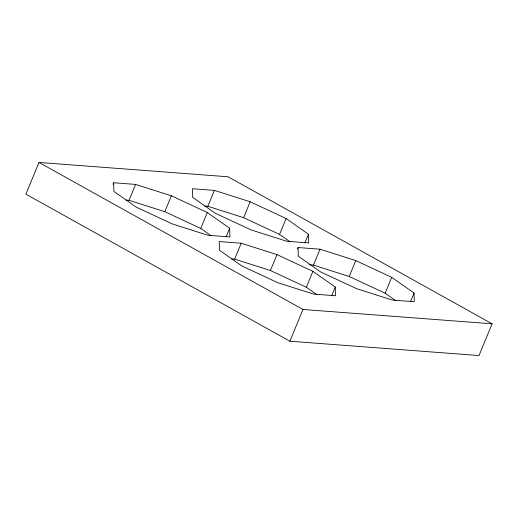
<?xml version="1.0" encoding="UTF-8"?>
<svg xmlns="http://www.w3.org/2000/svg" width="518" height="518" viewBox="0 0 518 518"><rect width="100%" height="100%" fill="white"/><g stroke="black" fill="none" stroke-linecap="round" stroke-linejoin="round"><path stroke-width="0.78" d="M38.986 162.445L25.9 194.185L289.892 341.213L479.014 355.555L492.1 323.815L228.108 176.787L38.986 162.445L302.978 309.466L492.1 323.815M113.053 184.194L113.649 182.75L135.606 184.414L171.374 195.791L207.297 212.535L229.662 228.257L229.914 236.94L207.958 235.276L172.19 223.893L136.26 207.148L113.902 191.433L113.649 182.75M125.913 200.077L129.047 200.317L135.606 184.414M129.047 200.317L164.821 211.694L171.374 195.791M204.714 206.054L207.847 206.293L214.407 190.391L250.175 201.774L286.104 218.518L308.463 234.233L308.715 242.916L286.758 241.252L250.99 229.875L215.061 213.125L192.702 197.41L192.45 188.727L214.407 190.391M211.266 235.832L200.744 228.438L207.297 212.535M226.088 236.927L229.662 228.257M207.847 206.293L243.622 217.67L250.175 201.774M231.514 258.89L234.648 259.123L241.2 243.227L276.975 254.603L312.898 271.348L335.256 287.063L335.509 295.752L313.558 294.082L277.784 282.705L241.861 265.961L219.502 250.246L219.25 241.563L241.2 243.227M290.067 241.809L279.545 234.414L286.104 218.518M234.648 259.123L270.415 270.506L276.975 254.603M297.455 248.983L298.051 247.539L320.001 249.203L355.775 260.58L391.699 277.324L414.057 293.046L414.309 301.729L392.359 300.064L356.585 288.681L320.661 271.937L298.303 256.222L298.051 247.539M304.888 242.903L308.463 234.233M309.531 264.808L313.448 265.106L320.001 249.203M316.867 294.645L306.345 287.25L312.898 271.348M289.892 341.213L302.978 309.466M331.682 295.739L335.256 287.063M313.448 265.106L349.216 276.482L355.775 260.58M395.668 300.621L385.146 293.227L391.699 277.324M410.483 301.716L414.057 293.046M243.622 217.67L279.545 234.414M349.216 276.482L385.146 293.227M164.821 211.694L200.744 228.438M270.415 270.506L306.345 287.25"/></g></svg>
